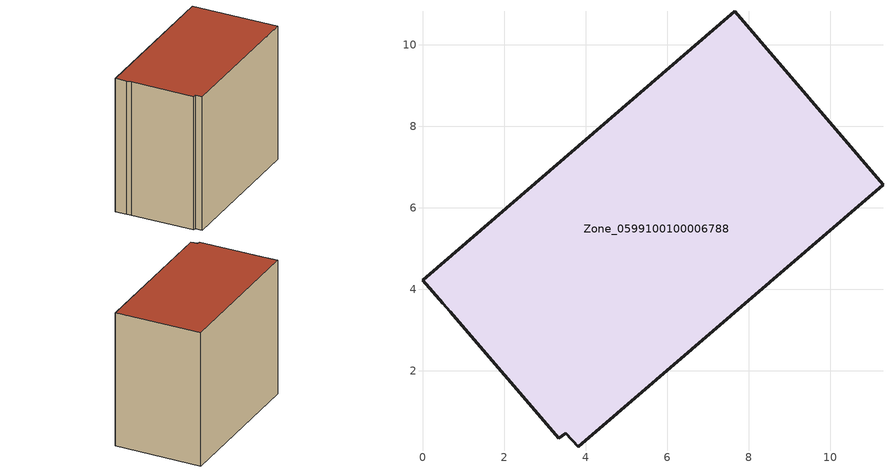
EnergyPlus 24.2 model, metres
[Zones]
Zone_0599100100006788
 floor ground (C_G): 3.35,0.35 0.69,3.45 0.49,3.66 0,4.23 7.66,10.82 11.3,6.57 3.82,0.14 3.51,0.47 z2.73
 wall outside (C_F): 7.66,10.82 0,4.23 0.49,3.66 0.69,3.45 3.35,0.35 3.51,0.47 3.82,0.14 11.3,6.57 7.66,10.82 z2.73:11.6
 roof outside (C_R): 3.82,0.14 11.3,6.57 7.66,10.82 0,4.23 0.49,3.66 0.69,3.45 3.35,0.35 3.51,0.47 z11.6
[BUILDING]
Pand.0599100100006788: North Axis=0; Terrain=City; Loads Convergence Tolerance Value=0.04; Temperature Convergence Tolerance Value=0.4; Solar Distribution=FullExterior; Maximum Number of Warmup Days=25; Minimum Number of Warmup Days=1
[Site:Location]
Rotterdam.The.Hague.AP_ZH_NLD Design_Conditions: Latitude=51.96; Longitude=4.45; Time Zone=1; Elevation=-4.5
[SITE:GROUNDTEMPERATURE:BUILDINGSURFACE]
18, 18, 18, 18, 18, 18, 18, 18, 18, 18, 18, 18
[MATERIAL] Thermal Absorptance=0.9; Solar Absorptance=0.7; Visible Absorptance=0.7
Name | Roughness | Thickness | Conductivity | Density | Specific Heat
G.TI.2015-2018 | MediumSmooth | 0.15 | 0.0428571 | 540 | 1210
F.TI.2015-2018 | Rough | 0.3 | 0.0666667 | 1920 | 840
R.TI.2015-2018 | MediumRough | 0.2 | 0.0333333 | 1500 | 1000
[CONSTRUCTION]
C_G: G.TI.2015-2018
C_F: F.TI.2015-2018
C_R: R.TI.2015-2018
[ZONE]
Zone_0599100100006788: Type=1; Multiplier=1; Ceiling Height=Autocalculate; Volume=Autocalculate; Floor Area=autocalculate; Part of Total Floor Area=Yes
[ZONEINFILTRATION:DESIGNFLOWRATE]
Infil_Zone_0599100100006788: Zone or ZoneList or Space or SpaceList=Zone_0599100100006788; Schedule=AlwaysOn; Design Flow Rate Calculation Method=Flow/Area; Flow Rate per Floor Area=0.0015; Constant Term Coefficient=1; Temperature Term Coefficient=0; Velocity Term Coefficient=0; Velocity Squared Term Coefficient=0
[HVACTEMPLATE:ZONE:IDEALLOADSAIRSYSTEM]
Zone_0599100100006788: Maximum Heating Supply Air Temperature=50; Minimum Cooling Supply Air Temperature=13; Maximum Heating Supply Air Humidity Ratio=0.0156; Minimum Cooling Supply Air Humidity Ratio=0.0077; Heating Limit=NoLimit; Cooling Limit=NoLimit; Dehumidification Control Type=ConstantSensibleHeatRatio; Cooling Sensible Heat Ratio=0.7; Dehumidification Setpoint=60; Humidification Control Type=None; Humidification Setpoint=30; Outdoor Air Method=None; Outdoor Air Flow Rate per Person=0.00944; Outdoor Air Flow Rate per Zone Floor Area=0; Outdoor Air Flow Rate per Zone=0; Demand Controlled Ventilation Type=None; Outdoor Air Economizer Type=NoEconomizer; Heat Recovery Type=None; Sensible Heat Recovery Effectiveness=0.7; Latent Heat Recovery Effectiveness=0.65
[ZONECONTROL:THERMOSTAT]
ThermostatControl_Zone_0599100100006788: Zone or ZoneList=Zone_0599100100006788; Control Type Schedule=DualSetpointControlType; Control 1=Thermostat_Zone_0599100100006788; Temperature Difference Between Cutout And Setpoint=0
[THERMOSTATSETPOINT:DUALSETPOINT]
Thermostat_Zone_0599100100006788: Heating Setpoint Temperature Schedule=HeatingSetpoint_Zone_0599100100006788; Cooling Setpoint Temperature Schedule=CoolingSetpoint_Zone_0599100100006788
[SCHEDULE:COMPACT]
HeatingSetpoint_Zone_0599100100006788: Through: 12/31, For: AllDays, Until: 24:00, 21
CoolingSetpoint_Zone_0599100100006788: Through: 12/31, For: AllDays, Until: 24:00, 24
DualSetpointControlType: Through: 12/31, For: AllDays, Until: 24:00, 4
AlwaysOn: Through: 12/31, For: AllDays, Until: 24:00, 1
